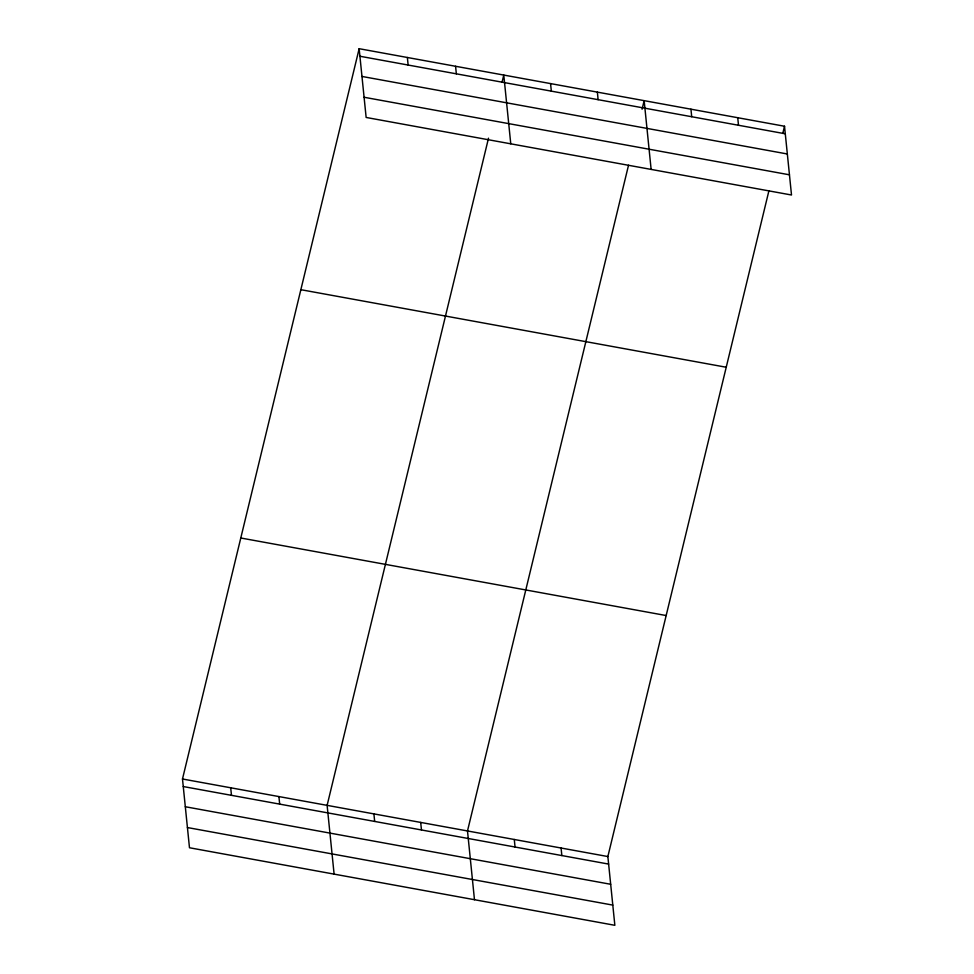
<?xml version="1.0" encoding="UTF-8"?>
<svg xmlns="http://www.w3.org/2000/svg" width="974" height="974" viewBox="0 0 974 974"><rect width="100%" height="100%" fill="white"/><g stroke="black" fill="none" stroke-linecap="round" stroke-linejoin="round"><path stroke-width="1.46" d="M768.912 190.794L607.861 856.548L614.85 925.3L189.48 847.757L182.491 778.993L359.15 48.7L784.52 126.243L791.509 195.007L366.139 117.452L359.15 48.7M488.51 138.186L327.118 805.364L334.106 874.116M502.048 82.242L503.777 75.071L510.766 143.823M628.534 165.215L467.496 830.956L474.472 899.708M642.073 109.258L644.155 100.663L651.131 169.415M782.792 133.426L784.52 126.243M359.917 56.249L785.288 133.791M361.975 76.447L787.345 153.989M364.081 97.254L789.451 174.809M300.856 289.692L726.227 367.247M240.797 538.001L666.155 615.544M182.491 778.993L607.861 856.548M183.258 786.542L608.628 864.084M185.316 806.74L610.674 884.282M187.422 827.547L612.792 905.102M737.732 117.72L738.499 125.256M690.943 109.185L691.71 116.734M597.366 92.128L598.121 99.677M550.566 83.594L551.333 91.142M561.073 848.013L561.84 855.562M455.576 66.281L456.343 73.817M514.284 839.478L515.051 847.027M407.363 57.49L408.13 65.039M420.695 822.421L421.462 829.97M373.906 813.887L374.673 821.435M278.905 796.574L279.672 804.11M230.704 787.783L231.471 795.332"/></g></svg>
